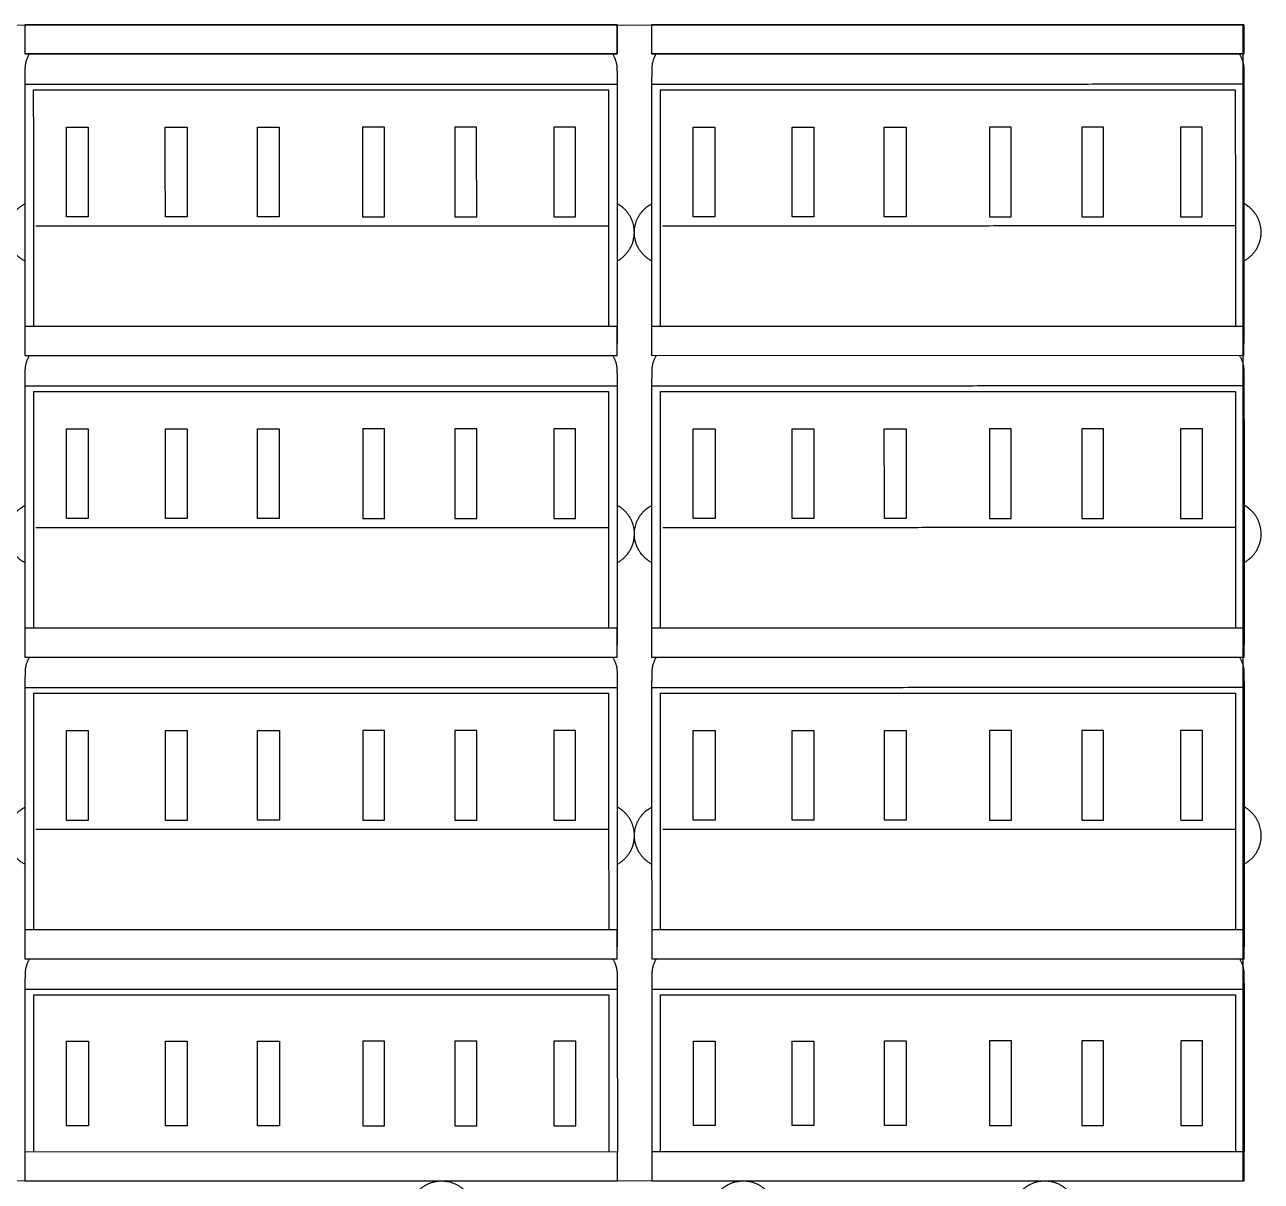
# Model space of a CAD drawing. Header units: millimetres. Extents: x 340 to 1003762, y 22 to 362022.
# Drawn here: x 613497 to 614755, y 272147 to 273323 of the extents above; entities that cross this region are included whole.
import ezdxf

# ---------------------------------------------------------------- set-up
doc = ezdxf.new("R2010")
doc.units = ezdxf.units.MM
for name, color, linetype in [('A-DEMOLICION SV', 40, 'Continuous'), ('LSBB_P_002 - PLANTA 1° NIVEL SALA DE VENTAS$0$A-LAYOUT', 7, 'Continuous'), ('LSBB_P_002 - PLANTA 1° NIVEL SALA DE VENTAS$0$A-SALA-MUEB-ESPC', 1, 'Continuous')]:
    doc.layers.add(name, color=color, linetype=linetype)

# ---------------------------------------------------------------- blocks, each defined once
blk = doc.blocks.new('LSBB_P_002 - PLANTA 1° NIVEL SALA DE VENTAS$0$SVLY')
at = {"layer": 'LSBB_P_002 - PLANTA 1° NIVEL SALA DE VENTAS$0$A-SALA-MUEB-ESPC', "elevation": 0}
for points in [[(1037.9549, 287.4322), (1037.955, 286.2565), (1035.4396, 286.2562), (1035.4395, 287.4318)], [(1036.7159, 287.4026), (1037.3185, 287.4026), (1037.3185, 287.4321), (1036.7159, 287.432)], [(1037.3535, 287.4026), (1037.9561, 287.4027), (1037.9561, 287.4322), (1037.3535, 287.4321)], [(1036.7159, 287.0958), (1037.3185, 287.0959), (1037.3185, 287.1253), (1036.7159, 287.1252)], [(1037.3535, 287.0959), (1037.9561, 287.096), (1037.9561, 287.1254), (1037.3535, 287.1253)], [(1036.716, 286.789), (1037.3186, 286.7891), (1037.3186, 286.8186), (1036.716, 286.8185)], [(1037.3535, 286.7891), (1037.9562, 286.7892), (1037.9562, 286.8186), (1037.3535, 286.8186)], [(1036.716, 286.4823), (1037.3186, 286.4824), (1037.3186, 286.5118), (1036.716, 286.5117)], [(1037.3536, 286.4824), (1037.9562, 286.4824), (1037.9562, 286.5119), (1037.3536, 286.5118)], [(1036.716, 286.2564), (1037.3187, 286.2565), (1037.3187, 286.2859), (1036.716, 286.2858)], [(1037.3536, 286.2565), (1037.9563, 286.2565), (1037.9562, 286.286), (1037.3536, 286.2859)]]:
    blk.add_lwpolyline(points, close=True, dxfattribs=at)
at = {"layer": 'LSBB_P_002 - PLANTA 1° NIVEL SALA DE VENTAS$0$A-SALA-MUEB-ESPC'}
for points in [[(1037.3185, 287.4321, 0), (1037.0172, 287.432, 0), (1036.7159, 287.432, 0)], [(1036.7159, 287.432, 0), (1036.7159, 287.4178, 0), (1036.7159, 287.4026, 0)], [(1037.3185, 287.4318, 0), (1037.3185, 287.4179, 0), (1037.3185, 287.4026, 0)], [(1037.9561, 287.4322, 0), (1037.6548, 287.4321, 0), (1037.3535, 287.4321, 0)], [(1037.3535, 287.4321, 0), (1037.3535, 287.4179, 0), (1037.3535, 287.4026, 0)], [(1037.9561, 287.4319, 0), (1037.9561, 287.418, 0), (1037.9561, 287.4027, 0)], [(1037.3185, 287.4026, 0), (1037.0172, 287.4026, 0), (1036.7159, 287.4026, 0)], [(1037.9561, 287.4027, 0), (1037.6548, 287.4027, 0), (1037.3535, 287.4026, 0)], [(1036.7159, 287.3717, 0), (1037.0185, 287.3718, 0), (1037.3185, 287.3718, 0)], [(1036.7159, 287.3717, 0), (1036.7159, 287.2298, 0), (1036.7159, 287.1079, 0)], [(1036.7246, 287.3658, 0), (1037.0184, 287.3659, 0), (1037.3097, 287.3659, 0)], [(1036.7246, 287.3658, 0), (1036.7247, 287.2355, 0), (1036.7247, 287.1252, 0)], [(1037.3097, 287.3659, 0), (1037.3098, 287.2356, 0), (1037.3098, 287.1253, 0)], [(1037.3185, 287.3718, 0), (1037.3185, 287.2299, 0), (1037.3185, 287.108, 0)], [(1037.3535, 287.3718, 0), (1037.6561, 287.3719, 0), (1037.9561, 287.3719, 0)], [(1037.3535, 287.3718, 0), (1037.3535, 287.2299, 0), (1037.3535, 287.108, 0)], [(1037.3622, 287.3659, 0), (1037.656, 287.366, 0), (1037.9473, 287.366, 0)], [(1037.3622, 287.3659, 0), (1037.3622, 287.2356, 0), (1037.3623, 287.1253, 0)], [(1037.9473, 287.366, 0), (1037.9473, 287.2357, 0), (1037.9474, 287.1254, 0)], [(1037.9561, 287.3719, 0), (1037.9561, 287.23, 0), (1037.9561, 287.108, 0)], [(1036.7583, 287.3279, 0), (1036.7693, 287.3279, 0), (1036.7804, 287.3279, 0)], [(1036.7583, 287.2367, 0), (1036.7583, 287.2823, 0), (1036.7583, 287.3279, 0)], [(1036.7804, 287.3279, 0), (1036.7804, 287.2823, 0), (1036.7804, 287.2367, 0)], [(1036.8588, 287.3279, 0), (1036.8699, 287.3279, 0), (1036.881, 287.3279, 0)], [(1036.8589, 287.2367, 0), (1036.8589, 287.2823, 0), (1036.8588, 287.3279, 0)], [(1036.881, 287.3279, 0), (1036.881, 287.2823, 0), (1036.881, 287.2367, 0)], [(1036.9526, 287.328, 0), (1036.9637, 287.328, 0), (1036.9748, 287.328, 0)], [(1036.9526, 287.2367, 0), (1036.9526, 287.2823, 0), (1036.9526, 287.328, 0)], [(1036.9748, 287.328, 0), (1036.9748, 287.2823, 0), (1036.9748, 287.2367, 0)], [(1037.0596, 287.328, 0), (1037.0596, 287.2823, 0), (1037.0596, 287.2367, 0)], [(1037.0818, 287.328, 0), (1037.0707, 287.328, 0), (1037.0596, 287.328, 0)], [(1037.0818, 287.2367, 0), (1037.0818, 287.2823, 0), (1037.0818, 287.328, 0)], [(1037.1534, 287.328, 0), (1037.1534, 287.2823, 0), (1037.1534, 287.2367, 0)], [(1037.1755, 287.328, 0), (1037.1645, 287.328, 0), (1037.1534, 287.328, 0)], [(1037.1756, 287.2367, 0), (1037.1756, 287.2823, 0), (1037.1755, 287.328, 0)], [(1037.254, 287.328, 0), (1037.254, 287.2824, 0), (1037.254, 287.2367, 0)], [(1037.2761, 287.328, 0), (1037.265, 287.328, 0), (1037.254, 287.328, 0)], [(1037.2761, 287.2367, 0), (1037.2761, 287.2824, 0), (1037.2761, 287.328, 0)], [(1037.3959, 287.328, 0), (1037.4069, 287.328, 0), (1037.418, 287.328, 0)], [(1037.3959, 287.2367, 0), (1037.3959, 287.2824, 0), (1037.3959, 287.328, 0)], [(1037.418, 287.328, 0), (1037.418, 287.2824, 0), (1037.418, 287.2367, 0)], [(1037.4964, 287.328, 0), (1037.5075, 287.328, 0), (1037.5186, 287.328, 0)], [(1037.4964, 287.2368, 0), (1037.4964, 287.2824, 0), (1037.4964, 287.328, 0)], [(1037.5186, 287.328, 0), (1037.5186, 287.2824, 0), (1037.5186, 287.2368, 0)], [(1037.5902, 287.328, 0), (1037.6013, 287.328, 0), (1037.6124, 287.328, 0)], [(1037.5902, 287.2368, 0), (1037.5902, 287.2824, 0), (1037.5902, 287.328, 0)], [(1037.6124, 287.328, 0), (1037.6124, 287.2824, 0), (1037.6124, 287.2368, 0)], [(1037.6972, 287.3281, 0), (1037.6972, 287.2824, 0), (1037.6972, 287.2368, 0)], [(1037.7194, 287.3281, 0), (1037.7083, 287.3281, 0), (1037.6972, 287.3281, 0)], [(1037.7194, 287.2368, 0), (1037.7194, 287.2824, 0), (1037.7194, 287.3281, 0)], [(1037.791, 287.3281, 0), (1037.791, 287.2824, 0), (1037.791, 287.2368, 0)], [(1037.8131, 287.3281, 0), (1037.8021, 287.3281, 0), (1037.791, 287.3281, 0)], [(1037.8131, 287.2368, 0), (1037.8131, 287.2824, 0), (1037.8131, 287.3281, 0)], [(1037.8916, 287.3281, 0), (1037.8916, 287.2824, 0), (1037.8916, 287.2368, 0)], [(1037.9137, 287.3281, 0), (1037.9026, 287.3281, 0), (1037.8916, 287.3281, 0)], [(1037.9137, 287.2368, 0), (1037.9137, 287.2825, 0), (1037.9137, 287.3281, 0)], [(1036.7804, 287.2367, 0), (1036.7694, 287.2367, 0), (1036.7583, 287.2367, 0)], [(1036.881, 287.2367, 0), (1036.8699, 287.2367, 0), (1036.8589, 287.2367, 0)], [(1036.9748, 287.2367, 0), (1036.9637, 287.2367, 0), (1036.9526, 287.2367, 0)], [(1037.0596, 287.2367, 0), (1037.0707, 287.2367, 0), (1037.0818, 287.2367, 0)], [(1037.1534, 287.2367, 0), (1037.1645, 287.2367, 0), (1037.1756, 287.2367, 0)], [(1037.254, 287.2367, 0), (1037.2651, 287.2367, 0), (1037.2761, 287.2367, 0)], [(1037.418, 287.2367, 0), (1037.4069, 287.2367, 0), (1037.3959, 287.2367, 0)], [(1037.5186, 287.2368, 0), (1037.5075, 287.2368, 0), (1037.4964, 287.2368, 0)], [(1037.6124, 287.2368, 0), (1037.6013, 287.2368, 0), (1037.5902, 287.2368, 0)], [(1037.6972, 287.2368, 0), (1037.7083, 287.2368, 0), (1037.7194, 287.2368, 0)], [(1037.791, 287.2368, 0), (1037.8021, 287.2368, 0), (1037.8131, 287.2368, 0)], [(1037.8916, 287.2368, 0), (1037.9026, 287.2368, 0), (1037.9137, 287.2368, 0)], [(1036.7272, 287.2277, 0), (1037.0185, 287.2277, 0), (1037.3098, 287.2278, 0)], [(1037.3647, 287.2278, 0), (1037.656, 287.2278, 0), (1037.9473, 287.2279, 0)], [(1036.7159, 287.065, 0), (1037.0186, 287.065, 0), (1037.3186, 287.0651, 0)], [(1036.7159, 287.065, 0), (1036.7159, 286.923, 0), (1036.716, 286.8011, 0)], [(1037.3186, 287.0651, 0), (1037.3186, 286.9231, 0), (1037.3186, 286.8012, 0)], [(1037.3535, 287.0651, 0), (1037.6561, 287.0651, 0), (1037.9561, 287.0652, 0)], [(1037.3535, 287.0651, 0), (1037.3535, 286.9231, 0), (1037.3535, 286.8012, 0)], [(1037.9561, 287.0652, 0), (1037.9562, 286.9232, 0), (1037.9562, 286.8013, 0)], [(1036.7247, 287.0591, 0), (1037.0185, 287.0591, 0), (1037.3098, 287.0592, 0)], [(1036.7247, 287.0591, 0), (1036.7247, 286.9288, 0), (1036.7247, 286.8185, 0)], [(1037.3098, 287.0592, 0), (1037.3098, 286.9289, 0), (1037.3098, 286.8186, 0)], [(1037.3623, 287.0592, 0), (1037.6561, 287.0592, 0), (1037.9474, 287.0592, 0)], [(1037.3623, 287.0592, 0), (1037.3623, 286.9289, 0), (1037.3623, 286.8186, 0)], [(1037.9474, 287.0592, 0), (1037.9474, 286.9289, 0), (1037.9474, 286.8186, 0)], [(1036.7583, 287.0212, 0), (1036.7694, 287.0212, 0), (1036.7805, 287.0212, 0)], [(1036.7583, 286.9299, 0), (1036.7583, 286.9755, 0), (1036.7583, 287.0212, 0)], [(1036.7805, 287.0212, 0), (1036.7805, 286.9755, 0), (1036.7805, 286.9299, 0)], [(1036.8589, 287.0212, 0), (1036.87, 287.0212, 0), (1036.8811, 287.0212, 0)], [(1036.8589, 286.9299, 0), (1036.8589, 286.9755, 0), (1036.8589, 287.0212, 0)], [(1036.8811, 287.0212, 0), (1036.8811, 286.9755, 0), (1036.8811, 286.9299, 0)], [(1036.9527, 287.0212, 0), (1036.9637, 287.0212, 0), (1036.9748, 287.0212, 0)], [(1036.9527, 286.9299, 0), (1036.9527, 286.9756, 0), (1036.9527, 287.0212, 0)], [(1036.9748, 287.0212, 0), (1036.9748, 286.9756, 0), (1036.9748, 286.9299, 0)], [(1037.0597, 287.0212, 0), (1037.0597, 286.9756, 0), (1037.0597, 286.9299, 0)], [(1037.0818, 287.0212, 0), (1037.0707, 287.0212, 0), (1037.0597, 287.0212, 0)], [(1037.0818, 286.9299, 0), (1037.0818, 286.9756, 0), (1037.0818, 287.0212, 0)], [(1037.1534, 287.0212, 0), (1037.1534, 286.9756, 0), (1037.1534, 286.9299, 0)], [(1037.1756, 287.0212, 0), (1037.1645, 287.0212, 0), (1037.1534, 287.0212, 0)], [(1037.1756, 286.9299, 0), (1037.1756, 286.9756, 0), (1037.1756, 287.0212, 0)], [(1037.254, 287.0212, 0), (1037.254, 286.9756, 0), (1037.254, 286.93, 0)], [(1037.2762, 287.0212, 0), (1037.2651, 287.0212, 0), (1037.254, 287.0212, 0)], [(1037.2762, 286.93, 0), (1037.2762, 286.9756, 0), (1037.2762, 287.0212, 0)], [(1037.3959, 287.0213, 0), (1037.407, 287.0213, 0), (1037.4181, 287.0213, 0)], [(1037.3959, 286.93, 0), (1037.3959, 286.9756, 0), (1037.3959, 287.0213, 0)], [(1037.4181, 287.0213, 0), (1037.4181, 286.9756, 0), (1037.4181, 286.93, 0)], [(1037.4965, 287.0213, 0), (1037.5076, 287.0213, 0), (1037.5186, 287.0213, 0)], [(1037.4965, 286.93, 0), (1037.4965, 286.9756, 0), (1037.4965, 287.0213, 0)], [(1037.5186, 287.0213, 0), (1037.5186, 286.9756, 0), (1037.5187, 286.93, 0)], [(1037.5902, 287.0213, 0), (1037.6013, 287.0213, 0), (1037.6124, 287.0213, 0)], [(1037.5903, 286.93, 0), (1037.5903, 286.9756, 0), (1037.5902, 287.0213, 0)], [(1037.6124, 287.0213, 0), (1037.6124, 286.9756, 0), (1037.6124, 286.93, 0)], [(1037.6972, 287.0213, 0), (1037.6973, 286.9757, 0), (1037.6973, 286.93, 0)], [(1037.7194, 287.0213, 0), (1037.7083, 287.0213, 0), (1037.6972, 287.0213, 0)], [(1037.7194, 286.93, 0), (1037.7194, 286.9757, 0), (1037.7194, 287.0213, 0)], [(1037.791, 287.0213, 0), (1037.791, 286.9757, 0), (1037.791, 286.93, 0)], [(1037.8132, 287.0213, 0), (1037.8021, 287.0213, 0), (1037.791, 287.0213, 0)], [(1037.8132, 286.93, 0), (1037.8132, 286.9757, 0), (1037.8132, 287.0213, 0)], [(1037.8916, 287.0213, 0), (1037.8916, 286.9757, 0), (1037.8916, 286.93, 0)], [(1037.9138, 287.0213, 0), (1037.9027, 287.0213, 0), (1037.8916, 287.0213, 0)], [(1037.9138, 286.9301, 0), (1037.9138, 286.9757, 0), (1037.9138, 287.0213, 0)], [(1036.7805, 286.9299, 0), (1036.7694, 286.9299, 0), (1036.7583, 286.9299, 0)], [(1036.8811, 286.9299, 0), (1036.87, 286.9299, 0), (1036.8589, 286.9299, 0)], [(1036.9748, 286.9299, 0), (1036.9638, 286.9299, 0), (1036.9527, 286.9299, 0)], [(1037.0597, 286.9299, 0), (1037.0708, 286.9299, 0), (1037.0818, 286.9299, 0)], [(1037.1534, 286.9299, 0), (1037.1645, 286.9299, 0), (1037.1756, 286.9299, 0)], [(1037.254, 286.93, 0), (1037.2651, 286.93, 0), (1037.2762, 286.93, 0)], [(1037.4181, 286.93, 0), (1037.407, 286.93, 0), (1037.3959, 286.93, 0)], [(1037.5187, 286.93, 0), (1037.5076, 286.93, 0), (1037.4965, 286.93, 0)], [(1037.6124, 286.93, 0), (1037.6013, 286.93, 0), (1037.5903, 286.93, 0)], [(1037.6973, 286.93, 0), (1037.7083, 286.93, 0), (1037.7194, 286.93, 0)], [(1037.791, 286.93, 0), (1037.8021, 286.93, 0), (1037.8132, 286.93, 0)], [(1037.8916, 286.93, 0), (1037.9027, 286.93, 0), (1037.9138, 286.9301, 0)], [(1036.7272, 286.9209, 0), (1037.0185, 286.921, 0), (1037.3098, 286.921, 0)], [(1037.3648, 286.921, 0), (1037.6561, 286.9211, 0), (1037.9474, 286.9211, 0)], [(1036.716, 286.7582, 0), (1037.0186, 286.7583, 0), (1037.3186, 286.7583, 0)], [(1036.716, 286.7582, 0), (1036.716, 286.6163, 0), (1036.716, 286.5117, 0)], [(1037.3186, 286.7583, 0), (1037.3186, 286.6164, 0), (1037.3186, 286.4944, 0)], [(1037.3535, 286.7583, 0), (1037.6562, 286.7584, 0), (1037.9562, 286.7584, 0)], [(1037.3535, 286.7583, 0), (1037.3536, 286.6164, 0), (1037.3536, 286.5118, 0)], [(1037.9562, 286.7584, 0), (1037.9562, 286.6165, 0), (1037.9562, 286.4945, 0)], [(1036.7247, 286.7523, 0), (1037.0185, 286.7524, 0), (1037.3098, 286.7524, 0)], [(1036.7247, 286.7523, 0), (1036.7247, 286.622, 0), (1036.7248, 286.5117, 0)], [(1037.3098, 286.7524, 0), (1037.3098, 286.6221, 0), (1037.3099, 286.5118, 0)], [(1037.3623, 286.7524, 0), (1037.6561, 286.7524, 0), (1037.9474, 286.7525, 0)], [(1037.3623, 286.7524, 0), (1037.3623, 286.6221, 0), (1037.3623, 286.5118, 0)], [(1037.9474, 286.7525, 0), (1037.9474, 286.6222, 0), (1037.9474, 286.5119, 0)], [(1036.7583, 286.7144, 0), (1036.7694, 286.7144, 0), (1036.7805, 286.7144, 0)], [(1036.7584, 286.6231, 0), (1036.7584, 286.6688, 0), (1036.7583, 286.7144, 0)], [(1036.7805, 286.7144, 0), (1036.7805, 286.6688, 0), (1036.7805, 286.6231, 0)], [(1036.8589, 286.7144, 0), (1036.87, 286.7144, 0), (1036.8811, 286.7144, 0)], [(1036.8589, 286.6231, 0), (1036.8589, 286.6688, 0), (1036.8589, 286.7144, 0)], [(1036.8811, 286.7144, 0), (1036.8811, 286.6688, 0), (1036.8811, 286.6231, 0)], [(1036.9527, 286.7144, 0), (1036.9638, 286.7144, 0), (1036.9749, 286.7144, 0)], [(1036.9527, 286.6232, 0), (1036.9527, 286.6688, 0), (1036.9527, 286.7144, 0)], [(1036.9749, 286.7144, 0), (1036.9749, 286.6688, 0), (1036.9749, 286.6232, 0)], [(1037.0597, 286.7145, 0), (1037.0597, 286.6688, 0), (1037.0597, 286.6232, 0)], [(1037.0819, 286.7145, 0), (1037.0708, 286.7145, 0), (1037.0597, 286.7145, 0)], [(1037.0819, 286.6232, 0), (1037.0819, 286.6688, 0), (1037.0819, 286.7145, 0)], [(1037.1535, 286.7145, 0), (1037.1535, 286.6688, 0), (1037.1535, 286.6232, 0)], [(1037.1756, 286.7145, 0), (1037.1645, 286.7145, 0), (1037.1535, 286.7145, 0)], [(1037.1756, 286.6232, 0), (1037.1756, 286.6688, 0), (1037.1756, 286.7145, 0)], [(1037.2541, 286.7145, 0), (1037.2541, 286.6688, 0), (1037.2541, 286.6232, 0)], [(1037.2762, 286.7145, 0), (1037.2651, 286.7145, 0), (1037.2541, 286.7145, 0)], [(1037.2762, 286.6232, 0), (1037.2762, 286.6688, 0), (1037.2762, 286.7145, 0)], [(1037.3959, 286.7145, 0), (1037.407, 286.7145, 0), (1037.4181, 286.7145, 0)], [(1037.3959, 286.6232, 0), (1037.3959, 286.6689, 0), (1037.3959, 286.7145, 0)], [(1037.4181, 286.7145, 0), (1037.4181, 286.6689, 0), (1037.4181, 286.6232, 0)], [(1037.4965, 286.7145, 0), (1037.5076, 286.7145, 0), (1037.5187, 286.7145, 0)], [(1037.4965, 286.6232, 0), (1037.4965, 286.6689, 0), (1037.4965, 286.7145, 0)], [(1037.5187, 286.7145, 0), (1037.5187, 286.6689, 0), (1037.5187, 286.6232, 0)], [(1037.5903, 286.7145, 0), (1037.6014, 286.7145, 0), (1037.6124, 286.7145, 0)], [(1037.5903, 286.6232, 0), (1037.5903, 286.6689, 0), (1037.5903, 286.7145, 0)], [(1037.6124, 286.7145, 0), (1037.6125, 286.6689, 0), (1037.6125, 286.6232, 0)], [(1037.6973, 286.7145, 0), (1037.6973, 286.6689, 0), (1037.6973, 286.6233, 0)], [(1037.7195, 286.7145, 0), (1037.7084, 286.7145, 0), (1037.6973, 286.7145, 0)], [(1037.7195, 286.6233, 0), (1037.7195, 286.6689, 0), (1037.7195, 286.7145, 0)], [(1037.7911, 286.7146, 0), (1037.7911, 286.6689, 0), (1037.7911, 286.6233, 0)], [(1037.8132, 286.7146, 0), (1037.8021, 286.7146, 0), (1037.7911, 286.7146, 0)], [(1037.8132, 286.6233, 0), (1037.8132, 286.6689, 0), (1037.8132, 286.7146, 0)], [(1037.8916, 286.7146, 0), (1037.8916, 286.6689, 0), (1037.8917, 286.6233, 0)], [(1037.9138, 286.7146, 0), (1037.9027, 286.7146, 0), (1037.8916, 286.7146, 0)], [(1037.9138, 286.6233, 0), (1037.9138, 286.6689, 0), (1037.9138, 286.7146, 0)], [(1036.7805, 286.6231, 0), (1036.7694, 286.6231, 0), (1036.7584, 286.6231, 0)], [(1036.8811, 286.6231, 0), (1036.87, 286.6231, 0), (1036.8589, 286.6231, 0)], [(1036.9749, 286.6232, 0), (1036.9638, 286.6232, 0), (1036.9527, 286.6232, 0)], [(1037.0597, 286.6232, 0), (1037.0708, 286.6232, 0), (1037.0819, 286.6232, 0)], [(1037.1535, 286.6232, 0), (1037.1646, 286.6232, 0), (1037.1756, 286.6232, 0)], [(1037.2541, 286.6232, 0), (1037.2651, 286.6232, 0), (1037.2762, 286.6232, 0)], [(1037.4181, 286.6232, 0), (1037.407, 286.6232, 0), (1037.3959, 286.6232, 0)], [(1037.5187, 286.6232, 0), (1037.5076, 286.6232, 0), (1037.4965, 286.6232, 0)], [(1037.6125, 286.6232, 0), (1037.6014, 286.6232, 0), (1037.5903, 286.6232, 0)], [(1037.6973, 286.6233, 0), (1037.7084, 286.6233, 0), (1037.7195, 286.6233, 0)], [(1037.7911, 286.6233, 0), (1037.8021, 286.6233, 0), (1037.8132, 286.6233, 0)], [(1037.8917, 286.6233, 0), (1037.9027, 286.6233, 0), (1037.9138, 286.6233, 0)], [(1036.7272, 286.6142, 0), (1037.0185, 286.6142, 0), (1037.3098, 286.6142, 0)], [(1037.3648, 286.6143, 0), (1037.6561, 286.6143, 0), (1037.9474, 286.6143, 0)], [(1036.716, 286.4515, 0), (1037.0186, 286.4515, 0), (1037.3186, 286.4516, 0)], [(1036.716, 286.4515, 0), (1036.716, 286.3386, 0), (1036.716, 286.2858, 0)], [(1036.7248, 286.4456, 0), (1037.0186, 286.4456, 0), (1037.3099, 286.4456, 0)], [(1036.7248, 286.4456, 0), (1036.7248, 286.3357, 0), (1036.7248, 286.2858, 0)], [(1037.3099, 286.4456, 0), (1037.3099, 286.3358, 0), (1037.3099, 286.2859, 0)], [(1037.3186, 286.4516, 0), (1037.3187, 286.3387, 0), (1037.3187, 286.2859, 0)], [(1037.3536, 286.4516, 0), (1037.6562, 286.4516, 0), (1037.9562, 286.4516, 0)], [(1037.3536, 286.4516, 0), (1037.3536, 286.3387, 0), (1037.3536, 286.2859, 0)], [(1037.3624, 286.4456, 0), (1037.6562, 286.4457, 0), (1037.9475, 286.4457, 0)], [(1037.3624, 286.4456, 0), (1037.3624, 286.3358, 0), (1037.3624, 286.2859, 0)], [(1037.9475, 286.4457, 0), (1037.9475, 286.3359, 0), (1037.9475, 286.286, 0)], [(1037.9562, 286.4516, 0), (1037.9562, 286.3388, 0), (1037.9562, 286.286, 0)], [(1036.7584, 286.3986, 0), (1036.7695, 286.3986, 0), (1036.7806, 286.3986, 0)], [(1036.7584, 286.3126, 0), (1036.7584, 286.3846, 0), (1036.7584, 286.3986, 0)], [(1036.7806, 286.3986, 0), (1036.7806, 286.3846, 0), (1036.7806, 286.3126, 0)], [(1036.859, 286.3987, 0), (1036.8701, 286.3987, 0), (1036.8811, 286.3987, 0)], [(1036.859, 286.3126, 0), (1036.859, 286.3846, 0), (1036.859, 286.3987, 0)], [(1036.8811, 286.3987, 0), (1036.8811, 286.3846, 0), (1036.8812, 286.3126, 0)], [(1036.9527, 286.3987, 0), (1036.9638, 286.3987, 0), (1036.9749, 286.3987, 0)], [(1036.9528, 286.3126, 0), (1036.9527, 286.3846, 0), (1036.9527, 286.3987, 0)], [(1036.9749, 286.3987, 0), (1036.9749, 286.3846, 0), (1036.9749, 286.3126, 0)], [(1037.0597, 286.3987, 0), (1037.0597, 286.3846, 0), (1037.0598, 286.3126, 0)], [(1037.0819, 286.3987, 0), (1037.0708, 286.3987, 0), (1037.0597, 286.3987, 0)], [(1037.0819, 286.3126, 0), (1037.0819, 286.3846, 0), (1037.0819, 286.3987, 0)], [(1037.1535, 286.3987, 0), (1037.1535, 286.3847, 0), (1037.1535, 286.3126, 0)], [(1037.1757, 286.3987, 0), (1037.1646, 286.3987, 0), (1037.1535, 286.3987, 0)], [(1037.1757, 286.3126, 0), (1037.1757, 286.3847, 0), (1037.1757, 286.3987, 0)], [(1037.2541, 286.3987, 0), (1037.2541, 286.3847, 0), (1037.2541, 286.3126, 0)], [(1037.2763, 286.3987, 0), (1037.2652, 286.3987, 0), (1037.2541, 286.3987, 0)], [(1037.2763, 286.3126, 0), (1037.2763, 286.3847, 0), (1037.2763, 286.3987, 0)], [(1037.396, 286.3987, 0), (1037.4071, 286.3987, 0), (1037.4181, 286.3987, 0)], [(1037.396, 286.3127, 0), (1037.396, 286.3847, 0), (1037.396, 286.3987, 0)], [(1037.4181, 286.3987, 0), (1037.4181, 286.3847, 0), (1037.4182, 286.3127, 0)], [(1037.4966, 286.3987, 0), (1037.5076, 286.3987, 0), (1037.5187, 286.3987, 0)], [(1037.4966, 286.3127, 0), (1037.4966, 286.3847, 0), (1037.4966, 286.3987, 0)], [(1037.5187, 286.3987, 0), (1037.5187, 286.3847, 0), (1037.5187, 286.3127, 0)], [(1037.5903, 286.3988, 0), (1037.6014, 286.3988, 0), (1037.6125, 286.3988, 0)], [(1037.5903, 286.3127, 0), (1037.5903, 286.3847, 0), (1037.5903, 286.3988, 0)], [(1037.6125, 286.3988, 0), (1037.6125, 286.3847, 0), (1037.6125, 286.3127, 0)], [(1037.6973, 286.3988, 0), (1037.6973, 286.3847, 0), (1037.6973, 286.3127, 0)], [(1037.7195, 286.3988, 0), (1037.7084, 286.3988, 0), (1037.6973, 286.3988, 0)], [(1037.7195, 286.3127, 0), (1037.7195, 286.3847, 0), (1037.7195, 286.3988, 0)], [(1037.7911, 286.3988, 0), (1037.7911, 286.3847, 0), (1037.7911, 286.3127, 0)], [(1037.8133, 286.3988, 0), (1037.8022, 286.3988, 0), (1037.7911, 286.3988, 0)], [(1037.8133, 286.3127, 0), (1037.8133, 286.3847, 0), (1037.8133, 286.3988, 0)], [(1037.8917, 286.3988, 0), (1037.8917, 286.3848, 0), (1037.8917, 286.3127, 0)], [(1037.9138, 286.3988, 0), (1037.9028, 286.3988, 0), (1037.8917, 286.3988, 0)], [(1037.9139, 286.3127, 0), (1037.9138, 286.3848, 0), (1037.9138, 286.3988, 0)], [(1036.7806, 286.3126, 0), (1036.7695, 286.3126, 0), (1036.7584, 286.3126, 0)], [(1036.8812, 286.3126, 0), (1036.8701, 286.3126, 0), (1036.859, 286.3126, 0)], [(1036.9749, 286.3126, 0), (1036.9638, 286.3126, 0), (1036.9528, 286.3126, 0)], [(1037.0598, 286.3126, 0), (1037.0708, 286.3126, 0), (1037.0819, 286.3126, 0)], [(1037.1535, 286.3126, 0), (1037.1646, 286.3126, 0), (1037.1757, 286.3126, 0)], [(1037.2541, 286.3126, 0), (1037.2652, 286.3126, 0), (1037.2763, 286.3126, 0)], [(1037.4182, 286.3127, 0), (1037.4071, 286.3127, 0), (1037.396, 286.3127, 0)], [(1037.5187, 286.3127, 0), (1037.5077, 286.3127, 0), (1037.4966, 286.3127, 0)], [(1037.6125, 286.3127, 0), (1037.6014, 286.3127, 0), (1037.5903, 286.3127, 0)], [(1037.6973, 286.3127, 0), (1037.7084, 286.3127, 0), (1037.7195, 286.3127, 0)], [(1037.7911, 286.3127, 0), (1037.8022, 286.3127, 0), (1037.8133, 286.3127, 0)], [(1037.8917, 286.3127, 0), (1037.9028, 286.3127, 0), (1037.9139, 286.3127, 0)]]:
    blk.add_open_spline(points, degree=2, dxfattribs=at)
for points in [[(1037.3185, 287.432, 0), (1037.3185, 287.4323, 0), (1037.3185, 287.4318, 0)], [(1037.9561, 287.4321, 0), (1037.9561, 287.4324, 0), (1037.9561, 287.4319, 0)]]:
    blk.add_rational_spline(points, [0.890165042945, 0.781367627087, 0.995879238195], degree=2, dxfattribs=at)
for points, weights, knots in [([(1036.7206, 287.4026, 0), (1036.7163, 287.3956, 0), (1036.7161, 287.3875, 0), (1036.716, 287.3796, 0), (1036.7159, 287.3717, 0)], [1, 0.963301646965, 1, 1, 1], [0, 0, 0, 1.596409, 1.596409, 3.723022, 3.723022, 3.723022]), ([(1037.3137, 287.4026, 0), (1037.3181, 287.3957, 0), (1037.3183, 287.3875, 0), (1037.3184, 287.3797, 0), (1037.3185, 287.3718, 0)], [1, 0.963301646965, 1, 1, 1], [0, 0, 0, 1.596409, 1.596409, 3.723022, 3.723022, 3.723022]), ([(1037.3582, 287.4026, 0), (1037.3538, 287.3957, 0), (1037.3537, 287.3875, 0), (1037.3536, 287.3797, 0), (1037.3535, 287.3718, 0)], [1, 0.963301646965, 1, 1, 1], [0, 0, 0, 1.596409, 1.596409, 3.723022, 3.723022, 3.723022]), ([(1037.9513, 287.4027, 0), (1037.9557, 287.3958, 0), (1037.9559, 287.3876, 0), (1037.956, 287.3798, 0), (1037.9561, 287.3719, 0)], [1, 0.963301646965, 1, 1, 1], [0, 0, 0, 1.596409, 1.596409, 3.723022, 3.723022, 3.723022]), ([(1036.7159, 287.1919, 0), (1036.7022, 287.1992, 0), (1036.6991, 287.2143, 0), (1036.6941, 287.2384, 0), (1036.7159, 287.25, 0)], [1, 0.905033936831, 1, 0.799622118104, 1], [0, 0, 0, 2.887952, 2.887952, 7.122102, 7.122102, 7.122102]), ([(1037.3185, 287.192, 0), (1037.3322, 287.1992, 0), (1037.3353, 287.2144, 0), (1037.3403, 287.2385, 0), (1037.3185, 287.2501, 0)], [1, 0.905033936831, 1, 0.799622118104, 1], [0, 0, 0, 2.887952, 2.887952, 7.122102, 7.122102, 7.122102]), ([(1037.3535, 287.192, 0), (1037.3398, 287.1992, 0), (1037.3367, 287.2144, 0), (1037.3317, 287.2385, 0), (1037.3535, 287.2501, 0)], [1, 0.905033936831, 1, 0.799622118104, 1], [0, 0, 0, 2.887952, 2.887952, 7.122102, 7.122102, 7.122102]), ([(1037.9561, 287.1921, 0), (1037.9698, 287.1993, 0), (1037.9729, 287.2145, 0), (1037.9779, 287.2386, 0), (1037.9561, 287.2502, 0)], [1, 0.905033936831, 1, 0.799622118104, 1], [0, 0, 0, 2.887952, 2.887952, 7.122102, 7.122102, 7.122102]), ([(1036.7207, 287.0958, 0), (1036.7163, 287.0889, 0), (1036.7161, 287.0807, 0), (1036.716, 287.0728, 0), (1036.7159, 287.065, 0)], [1, 0.963301646965, 1, 1, 1], [0, 0, 0, 1.596409, 1.596409, 3.723022, 3.723022, 3.723022]), ([(1037.3138, 287.0959, 0), (1037.3182, 287.089, 0), (1037.3183, 287.0808, 0), (1037.3184, 287.0729, 0), (1037.3186, 287.0651, 0)], [1, 0.963301646965, 1, 1, 1], [0, 0, 0, 1.596409, 1.596409, 3.723022, 3.723022, 3.723022]), ([(1037.3583, 287.0959, 0), (1037.3539, 287.089, 0), (1037.3537, 287.0808, 0), (1037.3536, 287.0729, 0), (1037.3535, 287.0651, 0)], [1, 0.963301646965, 1, 1, 1], [0, 0, 0, 1.596409, 1.596409, 3.723022, 3.723022, 3.723022]), ([(1037.9514, 287.096, 0), (1037.9558, 287.0891, 0), (1037.9559, 287.0809, 0), (1037.956, 287.073, 0), (1037.9561, 287.0652, 0)], [1, 0.963301646965, 1, 1, 1], [0, 0, 0, 1.596409, 1.596409, 3.723022, 3.723022, 3.723022]), ([(1036.7159, 286.8852, 0), (1036.7023, 286.8924, 0), (1036.6991, 286.9075, 0), (1036.6941, 286.9317, 0), (1036.7159, 286.9432, 0)], [1, 0.905033936831, 1, 0.799622118104, 1], [0, 0, 0, 2.887952, 2.887952, 7.122102, 7.122102, 7.122102]), ([(1037.3186, 286.8852, 0), (1037.3322, 286.8925, 0), (1037.3354, 286.9076, 0), (1037.3404, 286.9318, 0), (1037.3186, 286.9433, 0)], [1, 0.905033936831, 1, 0.799622118104, 1], [0, 0, 0, 2.887952, 2.887952, 7.122102, 7.122102, 7.122102]), ([(1037.3535, 286.8852, 0), (1037.3399, 286.8925, 0), (1037.3367, 286.9076, 0), (1037.3317, 286.9318, 0), (1037.3535, 286.9433, 0)], [1, 0.905033936831, 1, 0.799622118104, 1], [0, 0, 0, 2.887952, 2.887952, 7.122102, 7.122102, 7.122102]), ([(1037.9562, 286.8853, 0), (1037.9698, 286.8926, 0), (1037.9729, 286.9077, 0), (1037.978, 286.9319, 0), (1037.9562, 286.9434, 0)], [1, 0.905033936831, 1, 0.799622118104, 1], [0, 0, 0, 2.887952, 2.887952, 7.122102, 7.122102, 7.122102]), ([(1036.7207, 286.789, 0), (1036.7163, 286.7821, 0), (1036.7162, 286.7739, 0), (1036.7161, 286.7661, 0), (1036.716, 286.7582, 0)], [1, 0.963301646965, 1, 1, 1], [0, 0, 0, 1.596409, 1.596409, 3.723022, 3.723022, 3.723022]), ([(1037.3138, 286.7891, 0), (1037.3182, 286.7822, 0), (1037.3184, 286.774, 0), (1037.3185, 286.7662, 0), (1037.3186, 286.7583, 0)], [1, 0.963301646965, 1, 1, 1], [0, 0, 0, 1.596409, 1.596409, 3.723022, 3.723022, 3.723022]), ([(1037.3583, 286.7891, 0), (1037.3539, 286.7822, 0), (1037.3538, 286.774, 0), (1037.3536, 286.7662, 0), (1037.3535, 286.7583, 0)], [1, 0.963301646965, 1, 1, 1], [0, 0, 0, 1.596409, 1.596409, 3.723022, 3.723022, 3.723022]), ([(1037.9514, 286.7892, 0), (1037.9558, 286.7823, 0), (1037.956, 286.7741, 0), (1037.9561, 286.7663, 0), (1037.9562, 286.7584, 0)], [1, 0.963301646965, 1, 1, 1], [0, 0, 0, 1.596409, 1.596409, 3.723022, 3.723022, 3.723022]), ([(1036.716, 286.5784, 0), (1036.7023, 286.5856, 0), (1036.6992, 286.6008, 0), (1036.6942, 286.6249, 0), (1036.716, 286.6365, 0)], [1, 0.905033936831, 1, 0.799622118104, 1], [0, 0, 0, 2.887952, 2.887952, 7.122102, 7.122102, 7.122102]), ([(1037.3186, 286.5785, 0), (1037.3323, 286.5857, 0), (1037.3354, 286.6008, 0), (1037.3404, 286.625, 0), (1037.3186, 286.6366, 0)], [1, 0.905033936831, 1, 0.799622118104, 1], [0, 0, 0, 2.887952, 2.887952, 7.122102, 7.122102, 7.122102]), ([(1037.3536, 286.5785, 0), (1037.3399, 286.5857, 0), (1037.3368, 286.6008, 0), (1037.3318, 286.625, 0), (1037.3536, 286.6366, 0)], [1, 0.905033936831, 1, 0.799622118104, 1], [0, 0, 0, 2.887952, 2.887952, 7.122102, 7.122102, 7.122102]), ([(1037.9562, 286.5786, 0), (1037.9699, 286.5858, 0), (1037.973, 286.6009, 0), (1037.978, 286.6251, 0), (1037.9562, 286.6367, 0)], [1, 0.905033936831, 1, 0.799622118104, 1], [0, 0, 0, 2.887952, 2.887952, 7.122102, 7.122102, 7.122102]), ([(1036.7208, 286.4823, 0), (1036.7164, 286.4754, 0), (1036.7162, 286.4672, 0), (1036.7161, 286.4593, 0), (1036.716, 286.4515, 0)], [1, 0.963301646965, 1, 1, 1], [0, 0, 0, 1.596409, 1.596409, 3.723022, 3.723022, 3.723022]), ([(1037.3139, 286.4824, 0), (1037.3183, 286.4754, 0), (1037.3184, 286.4673, 0), (1037.3185, 286.4594, 0), (1037.3186, 286.4516, 0)], [1, 0.963301646965, 1, 1, 1], [0, 0, 0, 1.596409, 1.596409, 3.723022, 3.723022, 3.723022]), ([(1037.3583, 286.4824, 0), (1037.354, 286.4754, 0), (1037.3538, 286.4673, 0), (1037.3537, 286.4594, 0), (1037.3536, 286.4516, 0)], [1, 0.963301646965, 1, 1, 1], [0, 0, 0, 1.596409, 1.596409, 3.723022, 3.723022, 3.723022]), ([(1037.9515, 286.4824, 0), (1037.9558, 286.4755, 0), (1037.956, 286.4673, 0), (1037.9561, 286.4595, 0), (1037.9562, 286.4516, 0)], [1, 0.963301646965, 1, 1, 1], [0, 0, 0, 1.596409, 1.596409, 3.723022, 3.723022, 3.723022]), ([(1037.1109, 286.2389, 0), (1037.1181, 286.2526, 0), (1037.1332, 286.2557, 0), (1037.1574, 286.2608, 0), (1037.169, 286.239, 0)], [1, 0.905033936831, 1, 0.799622118104, 1], [0, 0, 0, 2.887952, 2.887952, 7.122102, 7.122102, 7.122102]), ([(1037.4177, 286.239, 0), (1037.4249, 286.2526, 0), (1037.44, 286.2558, 0), (1037.4642, 286.2608, 0), (1037.4757, 286.239, 0)], [1, 0.905033936831, 1, 0.799622118104, 1], [0, 0, 0, 2.887952, 2.887952, 7.122102, 7.122102, 7.122102]), ([(1037.7244, 286.239, 0), (1037.7316, 286.2527, 0), (1037.7468, 286.2558, 0), (1037.7709, 286.2609, 0), (1037.7825, 286.239, 0)], [1, 0.905033936831, 1, 0.799622118104, 1], [0, 0, 0, 2.887952, 2.887952, 7.122102, 7.122102, 7.122102])]:
    blk.add_rational_spline(points, weights, degree=2, knots=knots, dxfattribs=at)
blk = doc.blocks.new('LSBB_P_002 - PLANTA 1° NIVEL SALA DE VENTAS', base_point=(223.5696, 14.2202))
at = {"layer": 'LSBB_P_002 - PLANTA 1° NIVEL SALA DE VENTAS$0$A-LAYOUT', "color": 1}
blk.add_blockref('LSBB_P_002 - PLANTA 1° NIVEL SALA DE VENTAS$0$SVLY', (-200, 0), dxfattribs=at)

msp = doc.modelspace()

# ---------------------------------------------------------------- block references
at = {"layer": 'A-DEMOLICION SV', "xscale": 1000, "yscale": 1000, "zscale": 1000}
msp.add_blockref('LSBB_P_002 - PLANTA 1° NIVEL SALA DE VENTAS', (350.9, 111.5), dxfattribs=at)

doc.saveas('drawing.dxf')
